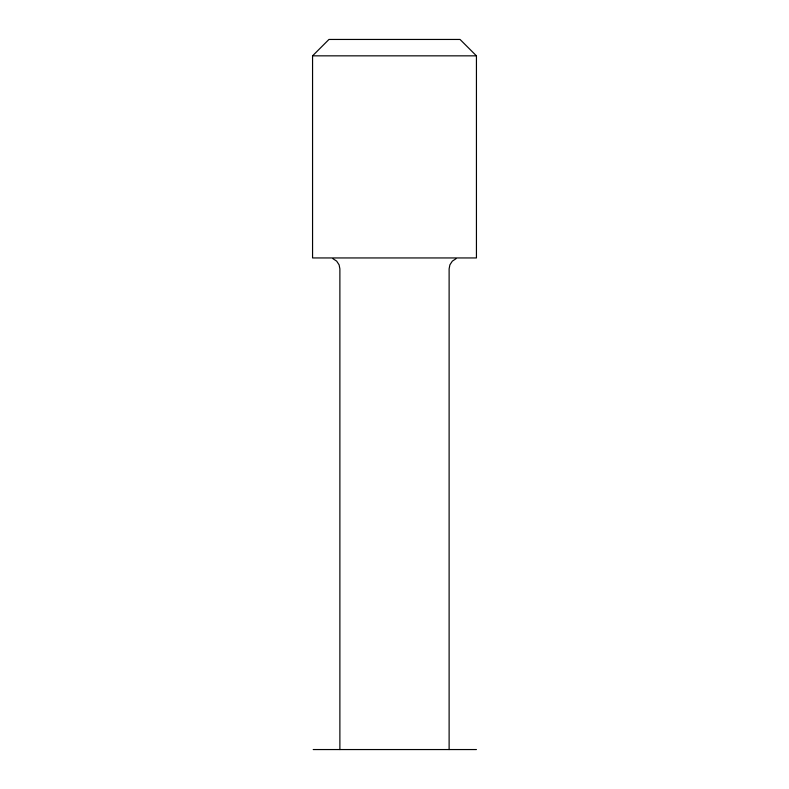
<?xml version="1.0" encoding="UTF-8"?>
<svg xmlns="http://www.w3.org/2000/svg" width="789" height="789" viewBox="0 0 789 789"><rect width="100%" height="100%" fill="white"/><g stroke="black" fill="none" stroke-linecap="round" stroke-linejoin="round"><path stroke-width="1.18" d="M312.562 55.841L328.954 39.45L460.046 39.45L476.438 55.841L476.438 257.944L312.562 257.944L312.562 55.841L476.438 55.841M456.022 258.713L452.324 261.139L449.888 264.848L449.119 268.871L449.119 749.55M313.213 749.55L476.438 749.55M332.968 258.713L336.676 261.139L339.112 264.848L339.881 268.871L339.881 749.55"/></g></svg>
